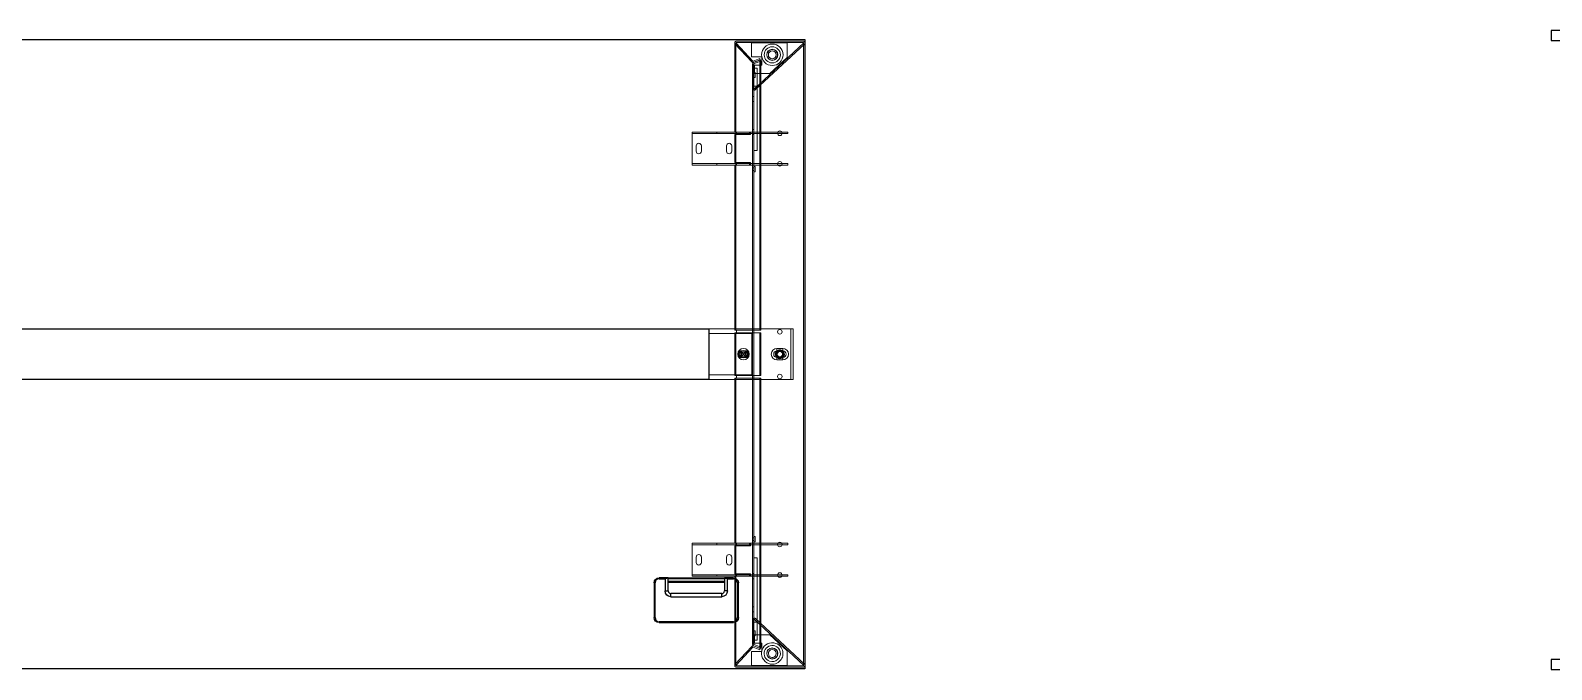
# Model space of a CAD drawing. Header units: inches. Extents: x 126 to 13186, y 9 to 361.
# Drawn here: x 1944 to 2016.5, y 86.7 to 117.2 of the extents above; entities that cross this region are included whole.
import ezdxf

# ---------------------------------------------------------------- set-up
doc = ezdxf.new("R2010")
doc.units = ezdxf.units.IN
doc.header["$MEASUREMENT"] = 0
for name, color, linetype in [('DD2D_Geometry', 7, 'Continuous'), ('ENFASIS NEW', 7, 'Continuous'), ('PV-26D', 7, 'Continuous')]:
    doc.layers.add(name, color=color, linetype=linetype)

# ---------------------------------------------------------------- blocks, each defined once
blk = doc.blocks.new('DD40123072AB')
for p, q in [((-0.915, -0.7687), (-0.915, -0.0067)), ((-0.915, -0.0067), (0.915, -0.0067)), ((0.915, -0.0067), (0.915, -0.7687)), ((0.915, -0.7687), (-0.915, -0.7687))]:
    blk.add_line(p, q)
at = {"layer": 'PV-26D'}
for p, q in [((-0.8345, -0.0687), (-0.8345, -0.1107)), ((-0.8335, -0.0687), (-0.8345, -0.0687)), ((-0.8335, -0.1107), (-0.8335, -0.0687)), ((-0.7385, -0.0627), (-0.8285, -0.0627)), ((-0.8285, -0.0637), (-0.8285, -0.0627)), ((-0.8285, -0.0637), (-0.7385, -0.0637)), ((-0.7385, -0.0637), (-0.7385, -0.0627)), ((-0.7335, -0.0687), (-0.7335, -0.1107)), ((-0.7335, -0.0687), (-0.7325, -0.0687)), ((-0.7325, -0.1107), (-0.7325, -0.0687)), ((0.7325, -0.1107), (0.7325, -0.0687)), ((0.7335, -0.0687), (0.7325, -0.0687)), ((0.7335, -0.0687), (0.7335, -0.1107)), ((0.7385, -0.0627), (0.8285, -0.0627)), ((0.7385, -0.0637), (0.7385, -0.0627)), ((0.8285, -0.0637), (0.7385, -0.0637)), ((0.8285, -0.0637), (0.8285, -0.0627)), ((0.8335, -0.1107), (0.8335, -0.0687)), ((0.8335, -0.0687), (0.8345, -0.0687)), ((0.8345, -0.0687), (0.8345, -0.1107)), ((-0.8212, -0.1009), (-0.8212, -0.1157)), ((-0.8212, -0.1009), (-0.8175, -0.1009)), ((-0.8175, -0.1167), (-0.8175, -0.1009)), ((-0.7527, -0.094), (-0.8143, -0.094)), ((-0.8143, -0.094), (-0.8143, -0.0977)), ((-0.8143, -0.0977), (-0.7527, -0.0977)), ((-0.7527, -0.094), (-0.7527, -0.0977)), ((-0.7495, -0.1009), (-0.7495, -0.1167)), ((-0.7458, -0.1009), (-0.7495, -0.1009)), ((-0.7458, -0.1157), (-0.7458, -0.1009)), ((0.7458, -0.1157), (0.7458, -0.1009)), ((0.7458, -0.1009), (0.7495, -0.1009)), ((0.7495, -0.1009), (0.7495, -0.1167)), ((0.7527, -0.094), (0.8143, -0.094)), ((0.7527, -0.094), (0.7527, -0.0977)), ((0.8143, -0.0977), (0.7527, -0.0977)), ((0.8143, -0.094), (0.8143, -0.0977)), ((0.8175, -0.1167), (0.8175, -0.1009)), ((0.8212, -0.1009), (0.8175, -0.1009)), ((0.8212, -0.1009), (0.8212, -0.1157)), ((-0.8335, -0.1107), (-0.8345, -0.1107)), ((-0.8212, -0.1157), (-0.8285, -0.1157)), ((-0.8285, -0.1157), (-0.8285, -0.1167)), ((-0.8285, -0.1167), (-0.8175, -0.1167)), ((-0.7495, -0.1117), (-0.8175, -0.1117)), ((-0.7495, -0.1119), (-0.8175, -0.1119)), ((-0.8175, -0.1124), (-0.7495, -0.1124)), ((-0.7495, -0.1161), (-0.8175, -0.1161)), ((-0.8175, -0.1166), (-0.7495, -0.1166)), ((-0.7495, -0.1167), (-0.8175, -0.1167)), ((-0.7495, -0.1167), (-0.7385, -0.1167)), ((-0.7385, -0.1157), (-0.7458, -0.1157)), ((-0.7385, -0.1157), (-0.7385, -0.1167)), ((-0.7335, -0.1107), (-0.7325, -0.1107)), ((0.7335, -0.1107), (0.7325, -0.1107)), ((0.7385, -0.1157), (0.7458, -0.1157)), ((0.7385, -0.1157), (0.7385, -0.1167)), ((0.7495, -0.1167), (0.7385, -0.1167)), ((0.7495, -0.1117), (0.8175, -0.1117)), ((0.7495, -0.1119), (0.8175, -0.1119)), ((0.8175, -0.1124), (0.7495, -0.1124)), ((0.7495, -0.1161), (0.8175, -0.1161)), ((0.8175, -0.1166), (0.7495, -0.1166)), ((0.7495, -0.1167), (0.8175, -0.1167)), ((0.8285, -0.1167), (0.8175, -0.1167)), ((0.8212, -0.1157), (0.8285, -0.1157)), ((0.8285, -0.1157), (0.8285, -0.1167)), ((0.8335, -0.1107), (0.8345, -0.1107))]:
    blk.add_line(p, q, dxfattribs=at)
at = {"layer": 'PV-26D', "extrusion": (0, 0, -1)}
for centre, radius, start, end in [((0.8285, -0.0687), 0.006, 0, 90), ((0.7385, -0.0687), 0.006, 90, 180), ((-0.7385, -0.0687), 0.006, 0, 90), ((-0.8285, -0.0687), 0.006, 90, 180), ((0.8143, -0.1009), 0.00691, 0, 90), ((0.7527, -0.1009), 0.00691, 90, 180), ((-0.7527, -0.1009), 0.00691, 0, 90), ((-0.8143, -0.1009), 0.00691, 90, 180), ((0.8285, -0.1107), 0.006, 270, 0), ((0.7385, -0.1107), 0.006, 180, 270), ((-0.7385, -0.1107), 0.006, 270, 0), ((-0.8285, -0.1107), 0.006, 180, 270)]:
    blk.add_arc(centre, radius, start, end, dxfattribs=at)
at = {"layer": 'PV-26D'}
for centre, radius, start, end in [((-0.8285, -0.0687), 0.005, 90, 180), ((-0.7385, -0.0687), 0.005, 0, 90), ((0.7385, -0.0687), 0.005, 90, 180), ((0.8285, -0.0687), 0.005, 0, 90), ((-0.8143, -0.1009), 0.00318, 90, 180), ((-0.7527, -0.1009), 0.00318, 0, 90), ((0.7527, -0.1009), 0.00318, 90, 180), ((0.8143, -0.1009), 0.00318, 0, 90), ((-0.8285, -0.1107), 0.005, 180, 270), ((-0.7385, -0.1107), 0.005, 270, 0), ((0.7385, -0.1107), 0.005, 180, 270), ((0.8285, -0.1107), 0.005, 270, 0)]:
    blk.add_arc(centre, radius, start, end, dxfattribs=at)
for points in [[(-0.8175, -0.1167), (-0.8197, -0.1167), (-0.8212, -0.1163), (-0.8212, -0.1157)], [(-0.7458, -0.1157), (-0.7458, -0.1163), (-0.7473, -0.1167), (-0.7495, -0.1167)], [(0.7458, -0.1157), (0.7458, -0.1163), (0.7473, -0.1167), (0.7495, -0.1167)], [(0.8175, -0.1167), (0.8197, -0.1167), (0.8212, -0.1163), (0.8212, -0.1157)]]:
    blk.add_rational_spline(points, [1, 0.804737854124, 0.804737854124, 1], degree=3, dxfattribs=at)
blk = doc.blocks.new('DD350130S')
at = {"color": 0, "linetype": 'Continuous', "lineweight": 0}
for p, q in [((0, -0.377), (0, 0.377)), ((0.0006, 0.3755), (0.0598, 0.3203)), ((0.0006, 0.3755), (0.0598, 0.3203)), ((0.0015, -0.377), (0.0015, 0.377)), ((0.0017, 0.3766), (0.0609, 0.3214)), ((0.0017, 0.3766), (0.0609, 0.3214)), ((0.0829, 0.379), (0.002, 0.379)), ((0.002, 0.379), (0.0829, 0.379)), ((0.0829, 0.3775), (0.002, 0.3775)), ((0.0829, 0.3775), (0.002, 0.3775)), ((0.0645, 0.377), (0.0215, 0.377)), ((0.0215, 0.377), (0.0215, 0.3594)), ((0.0631, 0.355), (0.0833, 0.3766)), ((0.0632, 0.3549), (0.0833, 0.3765)), ((0.0642, 0.3539), (0.0844, 0.3756)), ((0.0643, 0.3539), (0.0844, 0.3755)), ((0.0645, 0.36), (0.0645, 0.377)), ((0.0835, 0.3769), (0.0835, 0.269)), ((0.085, 0.3769), (0.085, 0.269)), ((0.0215, 0.3594), (0.0423, 0.34)), ((0.052, 0.35), (0.052, 0.36)), ((0.052, 0.36), (0.0645, 0.36)), ((0.0534, 0.355), (0.0539, 0.3564)), ((0.0534, 0.3549), (0.054, 0.3563)), ((0.0614, 0.3518), (0.0534, 0.355)), ((0.0614, 0.3518), (0.0534, 0.3549)), ((0.0534, 0.029), (0.0534, 0.3549)), ((0.0619, 0.3533), (0.0539, 0.3564)), ((0.054, 0.3566), (0.0546, 0.358)), ((0.054, 0.3565), (0.0546, 0.3579)), ((0.054, 0.3566), (0.062, 0.3534)), ((0.054, 0.3565), (0.062, 0.3534)), ((0.054, 0.029), (0.054, 0.3565)), ((0.062, 0.3532), (0.054, 0.3563)), ((0.054, 0.029), (0.054, 0.3563)), ((0.0546, 0.358), (0.0626, 0.3549)), ((0.0546, 0.3579), (0.0626, 0.3548)), ((0.0546, 0.029), (0.0546, 0.3579)), ((0.0617, 0.3218), (0.0617, 0.3514)), ((0.0617, 0.029), (0.0617, 0.3513)), ((0.0632, 0.3218), (0.0632, 0.3514)), ((0.0633, 0.029), (0.0633, 0.3513)), ((0.0423, 0.34), (0.061, 0.34)), ((0.061, 0.35), (0.052, 0.35)), ((0.0576, 0.2465), (0.0576, 0.3465)), ((0.0576, 0.3465), (0.0617, 0.3465)), ((0.0602, 0.3349), (0.0602, 0.3411)), ((0.0602, 0.3411), (0.0617, 0.3411)), ((0.0602, 0.3349), (0.0617, 0.3349)), ((0.061, 0.34), (0.061, 0.35)), ((0.0617, 0.3399), (0.0632, 0.3399)), ((0.0617, 0.3396), (0.0632, 0.3396)), ((0.0617, 0.3364), (0.0617, 0.3396)), ((0.0617, 0.3364), (0.0632, 0.3364)), ((0.0617, 0.3336), (0.0632, 0.3336)), ((0.0576, 0.3245), (0.0617, 0.3245)), ((0.0617, 0.3122), (0.0633, 0.3122)), ((0.0617, 0.3058), (0.0633, 0.3058)), ((0.0206, 0.2671), (0.0206, 0.269)), ((0.0206, 0.269), (0.0279, 0.269)), ((0.0206, 0.2671), (0.0275, 0.2671)), ((0.0275, 0.2671), (0.033, 0.2671)), ((0.0279, 0.269), (0.0326, 0.269)), ((0.0326, 0.269), (0.0829, 0.269)), ((0.033, 0.2671), (0.0829, 0.2671)), ((0.0617, 0.2722), (0.0633, 0.2722)), ((0.0617, 0.2658), (0.0633, 0.2658)), ((0.066, 0.269), (0.066, 0.266)), ((0.066, 0.266), (0.0829, 0.266)), ((0.0671, 0.266), (0.0671, 0.269)), ((0.0836, 0.269), (0.0829, 0.269)), ((0.0829, 0.269), (0.0829, 0.269)), ((0.0829, 0.269), (0.0829, 0.266)), ((0.0829, 0.2671), (0.0836, 0.2671)), ((0.0829, 0.266), (0.0836, 0.266)), ((0.0829, 0.266), (0.0829, 0.266)), ((0.0835, 0.266), (0.0835, 0.232)), ((0.0836, 0.269), (0.0836, 0.2665)), ((0.0836, 0.269), (0.1366, 0.269)), ((0.0836, 0.2671), (0.1366, 0.2671)), ((0.0836, 0.2315), (0.0836, 0.2665)), ((0.0836, 0.266), (0.085, 0.266)), ((0.085, 0.266), (0.085, 0.232)), ((0.1066, 0.2671), (0.1066, 0.269)), ((0.1366, 0.2665), (0.1366, 0.269)), ((0.1366, 0.2315), (0.1366, 0.2665)), ((0.0576, 0.2465), (0.0617, 0.2465)), ((0.0886, 0.2522), (0.0886, 0.2458)), ((0.095, 0.2458), (0.095, 0.2522)), ((0.1253, 0.2522), (0.1253, 0.2458)), ((0.1316, 0.2458), (0.1316, 0.2522)), ((0.0206, 0.229), (0.0206, 0.2309)), ((0.0275, 0.2309), (0.0206, 0.2309)), ((0.0279, 0.229), (0.0206, 0.229)), ((0.033, 0.2309), (0.0275, 0.2309)), ((0.0326, 0.229), (0.0279, 0.229)), ((0.0829, 0.229), (0.0326, 0.229)), ((0.0829, 0.2309), (0.033, 0.2309)), ((0.0602, 0.2271), (0.0617, 0.2271)), ((0.0602, 0.2271), (0.0602, 0.2209)), ((0.0617, 0.2256), (0.0617, 0.2224)), ((0.0617, 0.2256), (0.0633, 0.2256)), ((0.0617, 0.2224), (0.0633, 0.2224)), ((0.0829, 0.232), (0.066, 0.232)), ((0.066, 0.232), (0.066, 0.229)), ((0.0671, 0.229), (0.0671, 0.232)), ((0.0836, 0.232), (0.0829, 0.232)), ((0.0829, 0.232), (0.0829, 0.232)), ((0.0829, 0.232), (0.0829, 0.229)), ((0.0836, 0.2309), (0.0829, 0.2309)), ((0.0829, 0.229), (0.0836, 0.229)), ((0.0829, 0.229), (0.0829, 0.229)), ((0.0835, 0.229), (0.0835, 0.029)), ((0.085, 0.232), (0.0836, 0.232)), ((0.0836, 0.2315), (0.0836, 0.229)), ((0.0836, 0.2309), (0.1366, 0.2309)), ((0.0836, 0.229), (0.1366, 0.229)), ((0.085, 0.229), (0.085, 0.029)), ((0.1066, 0.2309), (0.1066, 0.229)), ((0.1366, 0.229), (0.1366, 0.2315)), ((0.0602, 0.2209), (0.0617, 0.2209)), ((0.0534, 0.029), (0.054, 0.029)), ((0.0534, -0.026), (0.0534, 0.026)), ((0.0534, 0.026), (0.054, 0.026)), ((0.0546, 0.029), (0.054, 0.029)), ((0.054, 0.029), (0.054, 0.029)), ((0.054, -0.026), (0.054, 0.026)), ((0.0546, 0.026), (0.054, 0.026)), ((0.054, 0.026), (0.054, 0.026)), ((0.054, -0.026), (0.054, 0.026)), ((0.0626, 0.029), (0.0546, 0.029)), ((0.0546, 0.026), (0.0626, 0.026)), ((0.0546, -0.026), (0.0546, 0.026)), ((0.0617, 0.029), (0.0617, 0.026)), ((0.0617, -0.026), (0.0617, 0.026)), ((0.0626, 0.029), (0.0632, 0.029)), ((0.0632, 0.026), (0.0626, 0.026)), ((0.0829, 0.029), (0.0632, 0.029)), ((0.0632, 0.026), (0.0829, 0.026)), ((0.0633, 0.026), (0.0633, 0.029)), ((0.0633, -0.026), (0.0633, 0.026)), ((0.085, 0.029), (0.0829, 0.029)), ((0.0829, 0.029), (0.0829, 0.029)), ((0.0829, 0.029), (0.0829, 0.026)), ((0.0829, 0.026), (0.085, 0.026)), ((0.0829, 0.026), (0.0829, 0.026)), ((0.0835, 0.026), (0.0835, -0.026)), ((0.085, 0.026), (0.085, -0.026)), ((0.0722, 0.004), (0.0708, 0.004)), ((0.0764, 0.004), (0.0722, 0.004)), ((0.0764, 0.004), (0.0775, 0.004)), ((0.0708, -0.004), (0.0722, -0.004)), ((0.0722, -0.004), (0.0764, -0.004)), ((0.0764, -0.004), (0.0775, -0.004)), ((0.0534, -0.026), (0.054, -0.026)), ((0.0534, -0.3549), (0.0534, -0.029)), ((0.0534, -0.029), (0.054, -0.029)), ((0.0546, -0.026), (0.054, -0.026)), ((0.054, -0.026), (0.054, -0.026)), ((0.054, -0.3565), (0.054, -0.029)), ((0.0546, -0.029), (0.054, -0.029)), ((0.054, -0.029), (0.054, -0.029)), ((0.054, -0.3563), (0.054, -0.029)), ((0.0626, -0.026), (0.0546, -0.026)), ((0.0546, -0.029), (0.0626, -0.029)), ((0.0546, -0.3579), (0.0546, -0.029)), ((0.0617, -0.026), (0.0617, -0.029)), ((0.0617, -0.3513), (0.0617, -0.029)), ((0.0626, -0.026), (0.0632, -0.026)), ((0.0632, -0.029), (0.0626, -0.029)), ((0.0829, -0.026), (0.0632, -0.026)), ((0.0632, -0.029), (0.0829, -0.029)), ((0.0633, -0.029), (0.0633, -0.026)), ((0.0633, -0.3513), (0.0633, -0.029)), ((0.085, -0.026), (0.0829, -0.026)), ((0.0829, -0.026), (0.0829, -0.026)), ((0.0829, -0.026), (0.0829, -0.029)), ((0.0829, -0.029), (0.085, -0.029)), ((0.0829, -0.029), (0.0829, -0.029)), ((0.0835, -0.029), (0.0835, -0.229)), ((0.085, -0.029), (0.085, -0.229)), ((0.0602, -0.2271), (0.0602, -0.2209)), ((0.0602, -0.2209), (0.0617, -0.2209)), ((0.0206, -0.2309), (0.0206, -0.229)), ((0.0206, -0.229), (0.0279, -0.229)), ((0.0206, -0.2309), (0.0275, -0.2309)), ((0.0275, -0.2309), (0.033, -0.2309)), ((0.0279, -0.229), (0.0326, -0.229)), ((0.0326, -0.229), (0.0829, -0.229)), ((0.033, -0.2309), (0.0829, -0.2309)), ((0.0602, -0.2271), (0.0617, -0.2271)), ((0.0617, -0.2224), (0.0633, -0.2224)), ((0.0617, -0.2256), (0.0617, -0.2224)), ((0.0617, -0.2256), (0.0633, -0.2256)), ((0.066, -0.229), (0.066, -0.232)), ((0.066, -0.232), (0.0829, -0.232)), ((0.0671, -0.232), (0.0671, -0.229)), ((0.0836, -0.229), (0.0829, -0.229)), ((0.0829, -0.229), (0.0829, -0.229)), ((0.0829, -0.229), (0.0829, -0.232)), ((0.0829, -0.2309), (0.0836, -0.2309)), ((0.0829, -0.232), (0.0836, -0.232)), ((0.0829, -0.232), (0.0829, -0.232)), ((0.0835, -0.232), (0.0835, -0.266)), ((0.0836, -0.229), (0.0836, -0.2315)), ((0.0836, -0.229), (0.1366, -0.229)), ((0.0836, -0.2309), (0.1366, -0.2309)), ((0.0836, -0.2665), (0.0836, -0.2315)), ((0.0836, -0.232), (0.085, -0.232)), ((0.085, -0.232), (0.085, -0.266)), ((0.1066, -0.2309), (0.1066, -0.229)), ((0.1366, -0.2315), (0.1366, -0.229)), ((0.1366, -0.2665), (0.1366, -0.2315)), ((0.0576, -0.2465), (0.0576, -0.3465)), ((0.0617, -0.2465), (0.0576, -0.2465)), ((0.0886, -0.2458), (0.0886, -0.2522)), ((0.095, -0.2522), (0.095, -0.2458)), ((0.1253, -0.2458), (0.1253, -0.2522)), ((0.1316, -0.2522), (0.1316, -0.2458)), ((0.0206, -0.269), (0.0206, -0.2671)), ((0.0275, -0.2671), (0.0206, -0.2671)), ((0.0279, -0.269), (0.0206, -0.269)), ((0.033, -0.2671), (0.0275, -0.2671)), ((0.0326, -0.269), (0.0279, -0.269)), ((0.0829, -0.269), (0.0326, -0.269)), ((0.0829, -0.2671), (0.033, -0.2671)), ((0.0617, -0.2658), (0.0633, -0.2658)), ((0.0617, -0.2722), (0.0633, -0.2722)), ((0.0829, -0.266), (0.066, -0.266)), ((0.066, -0.266), (0.066, -0.269)), ((0.0671, -0.269), (0.0671, -0.266)), ((0.0836, -0.266), (0.0829, -0.266)), ((0.0829, -0.266), (0.0829, -0.266)), ((0.0829, -0.266), (0.0829, -0.269)), ((0.0836, -0.2671), (0.0829, -0.2671)), ((0.0829, -0.269), (0.0836, -0.269)), ((0.0829, -0.269), (0.0829, -0.269)), ((0.0835, -0.269), (0.0835, -0.3769)), ((0.085, -0.266), (0.0836, -0.266)), ((0.0836, -0.2665), (0.0836, -0.269)), ((0.0836, -0.2671), (0.1366, -0.2671)), ((0.0836, -0.269), (0.1366, -0.269)), ((0.085, -0.269), (0.085, -0.3769)), ((0.1066, -0.2671), (0.1066, -0.269)), ((0.1366, -0.269), (0.1366, -0.2665)), ((0.0617, -0.3058), (0.0633, -0.3058)), ((0.0617, -0.3122), (0.0633, -0.3122)), ((0.0598, -0.3203), (0.0006, -0.3755)), ((0.0006, -0.3755), (0.0598, -0.3203)), ((0.0609, -0.3214), (0.0017, -0.3766)), ((0.0017, -0.3766), (0.0609, -0.3214)), ((0.0617, -0.3245), (0.0576, -0.3245)), ((0.0617, -0.3218), (0.0617, -0.3514)), ((0.0632, -0.3218), (0.0632, -0.3514)), ((0.0215, -0.3594), (0.0423, -0.34)), ((0.0423, -0.34), (0.061, -0.34)), ((0.061, -0.35), (0.052, -0.35)), ((0.052, -0.35), (0.052, -0.36)), ((0.0617, -0.3465), (0.0576, -0.3465)), ((0.0602, -0.3349), (0.0617, -0.3349)), ((0.0602, -0.3411), (0.0602, -0.3349)), ((0.0602, -0.3411), (0.0617, -0.3411)), ((0.061, -0.34), (0.061, -0.35)), ((0.0617, -0.3336), (0.0632, -0.3336)), ((0.0617, -0.3396), (0.0617, -0.3364)), ((0.0617, -0.3364), (0.0632, -0.3364)), ((0.0617, -0.3396), (0.0632, -0.3396)), ((0.0617, -0.3399), (0.0632, -0.3399)), ((0.0215, -0.377), (0.0215, -0.3594)), ((0.052, -0.36), (0.0645, -0.36)), ((0.0534, -0.3549), (0.0614, -0.3518)), ((0.0614, -0.3518), (0.0534, -0.355)), ((0.054, -0.3563), (0.0534, -0.3549)), ((0.0534, -0.355), (0.0539, -0.3564)), ((0.0619, -0.3533), (0.0539, -0.3564)), ((0.054, -0.3563), (0.062, -0.3532)), ((0.062, -0.3534), (0.054, -0.3565)), ((0.054, -0.3566), (0.062, -0.3534)), ((0.0546, -0.3579), (0.054, -0.3565)), ((0.054, -0.3566), (0.0546, -0.358)), ((0.0626, -0.3548), (0.0546, -0.3579)), ((0.0546, -0.358), (0.0626, -0.3549)), ((0.0631, -0.355), (0.0833, -0.3766)), ((0.0833, -0.3765), (0.0632, -0.3549)), ((0.0642, -0.3539), (0.0844, -0.3756)), ((0.0844, -0.3755), (0.0643, -0.3539)), ((0.0645, -0.36), (0.0645, -0.377)), ((0.002, -0.3775), (0.0829, -0.3775)), ((0.0829, -0.3775), (0.002, -0.3775)), ((0.0829, -0.379), (0.002, -0.379)), ((0.0829, -0.379), (0.002, -0.379)), ((0.0645, -0.377), (0.0215, -0.377))]:
    blk.add_line(p, q, dxfattribs=at)
at = {"color": 1}
for p, q in [((0.0694, -0.0049), (0.0792, 0.0049)), ((0.0792, -0.0049), (0.0694, 0.0049))]:
    blk.add_line(p, q, dxfattribs=at)
at = {"color": 0, "linetype": 'Continuous', "lineweight": 0}
for centre, radius, start, end in [((0.0395, 0.3625), 0.013, 70.8025, 250.8025), ((0.0395, 0.3625), 0.0098, 70.8025, 250.8025), ((0.0395, 0.3625), 0.00675, 0, 180), ((0.0395, 0.3625), 0.0065, 70.8025, 250.8025), ((0.0395, 0.3625), 0.013, 250.8025, 70.8025), ((0.0395, 0.3625), 0.0098, 250.8025, 70.8025), ((0.0395, 0.3625), 0.0065, 250.8025, 70.8025), ((0.0395, 0.3625), 0.00675, 180, 0), ((0.0395, 0.3625), 0.00476, 70.8025, 250.8025), ((0.0395, 0.3625), 0.00476, 250.8025, 70.8025), ((0.0303, 0.2675), 0.00277, 0, 180), ((0.0303, 0.2675), 0.00277, 180, 0), ((0.0918, 0.2522), 0.00317, 0, 180), ((0.0918, 0.2458), 0.00317, 180, 0), ((0.1285, 0.2522), 0.00318, 0, 180), ((0.1285, 0.2458), 0.00318, 180, 0), ((0.0303, 0.2305), 0.00277, 0, 180), ((0.0303, 0.2305), 0.00277, 180, 0), ((0.0303, 0.027), 0.00278, 0, 180), ((0.0303, 0.027), 0.00278, 180, 0), ((0.0303, 0), 0.0055, 146.8424, 326.8424), ((0.0303, 0), 0.005, 146.8424, 326.8424), ((0.0303, 0), 0.0055, 326.8424, 146.8424), ((0.0303, 0), 0.0045, 0, 180), ((0.0303, 0), 0.0045, 146.8424, 326.8424), ((0.0303, 0), 0.005, 326.8424, 146.8424), ((0.0303, 0), 0.004, 146.8424, 326.8424), ((0.0303, 0), 0.0045, 326.8424, 146.8424), ((0.0303, 0), 0.0037, 146.8424, 326.8424), ((0.0303, 0), 0.004, 326.8424, 146.8424), ((0.0303, 0), 0.00317, 146.8424, 326.8424), ((0.0303, 0), 0.0037, 326.8424, 146.8424), ((0.0303, 0), 0.00317, 326.8424, 146.8424), ((0.0743, 0), 0.0045, 0, 180), ((0.0303, 0), 0.0045, 180, 0), ((0.0743, 0), 0.0045, 180, 0), ((0.0303, -0.027), 0.00278, 0, 180), ((0.0303, -0.027), 0.00278, 180, 0), ((0.0303, -0.2305), 0.00278, 0, 180), ((0.0303, -0.2305), 0.00278, 180, 0), ((0.0918, -0.2458), 0.00317, 0, 180), ((0.0918, -0.2522), 0.00317, 180, 0), ((0.1285, -0.2458), 0.00318, 0, 180), ((0.1285, -0.2522), 0.00318, 180, 0), ((0.0303, -0.2675), 0.00277, 0, 180), ((0.0303, -0.2675), 0.00277, 180, 0), ((0.0395, -0.3625), 0.013, 0, 180), ((0.0395, -0.3625), 0.013, 180, 0), ((0.0395, -0.3625), 0.0098, 0, 180), ((0.0395, -0.3625), 0.0098, 180, 0), ((0.0395, -0.3625), 0.00675, 0, 180), ((0.0395, -0.3625), 0.00675, 180, 0), ((0.0395, -0.3625), 0.0065, 0, 180), ((0.0395, -0.3625), 0.0065, 180, 0), ((0.0395, -0.3625), 0.00476, 0, 180), ((0.0395, -0.3625), 0.00476, 180, 0)]:
    blk.add_arc(centre, radius, start, end, dxfattribs=at)
for centre, start_param, end_param in [((0.0708, 0), 3.141593, 6.283185), ((0.072, 0), 3.141593, 6.283185), ((0.0764, 0), 3.119622, 3.141593), ((0.0764, 0), 1.570796, 3.119622), ((0.0775, 0), 1.570796, 3.141593), ((0.0764, 0), 0.021971, 1.570796), ((0.0764, 0), 0, 0.021971), ((0.0775, 0), 0, 1.570796)]:
    blk.add_ellipse(centre, major_axis=(0, -0.00396), ratio=0.681998, start_param=start_param, end_param=end_param, dxfattribs=at)
for points, weights in [([(0.002, 0.379), (0.0008, 0.379), (0, 0.3782), (0, 0.377)], [1, 0.804737854124, 0.804737854124, 1]), ([(0.002, 0.379), (0.0008, 0.379), (0, 0.3782), (0, 0.377)], [1, 0.804737854124, 0.804737854124, 1]), ([(0, 0.377), (0, 0.3769), (0, 0.3767), (0, 0.3766)], [1, 0.988288867323, 0.979058155761, 0.972307865317]), ([(0, 0.377), (0, 0.3764), (0.0002, 0.3759), (0.0006, 0.3755)], [1, 0.944706716257, 0.944706716257, 1]), ([(0, 0.3766), (0.0001, 0.3762), (0.0003, 0.3758), (0.0006, 0.3755)], [0.972307865317, 0.947187137373, 0.956417848934, 1]), ([(0.002, 0.3775), (0.0017, 0.3775), (0.0015, 0.3773), (0.0015, 0.377)], [1, 0.804737854124, 0.804737854124, 1]), ([(0.002, 0.3775), (0.0017, 0.3775), (0.0015, 0.3773), (0.0015, 0.377)], [1, 0.804737854124, 0.804737854124, 1]), ([(0.0015, 0.377), (0.0015, 0.3768), (0.0016, 0.3767), (0.0017, 0.3766)], [1, 0.944706716257, 0.944706716257, 1]), ([(0.0015, 0.377), (0.0015, 0.3768), (0.0015, 0.3767), (0.0017, 0.3766)], [1, 0.944706716257, 0.944706716257, 1]), ([(0.0829, 0.379), (0.0829, 0.379), (0.0829, 0.379), (0.0829, 0.379)], [0.99417228897, 0.996095139241, 0.998037709584, 1]), ([(0.0846, 0.3782), (0.0842, 0.3787), (0.0836, 0.379), (0.0829, 0.379)], [0.708386720175, 0.737079172893, 0.834283599501, 1]), ([(0.0835, 0.3769), (0.0835, 0.3772), (0.0832, 0.3775), (0.0829, 0.3775)], [1, 0.804737854124, 0.804737854124, 1]), ([(0.0833, 0.3766), (0.0837, 0.377), (0.0835, 0.3775), (0.0829, 0.3775)], [1, 0.59916604595, 0.59916604595, 1]), ([(0.0833, 0.3765), (0.0834, 0.3766), (0.0835, 0.3768), (0.0835, 0.3769)], [1, 0.953611711988, 0.953611711988, 1]), ([(0.0844, 0.3756), (0.0851, 0.3763), (0.0852, 0.3773), (0.0846, 0.3782)], [1, 0.764882446449, 0.667678019841, 0.708386720175]), ([(0.0844, 0.3755), (0.0848, 0.3759), (0.085, 0.3764), (0.085, 0.3769)], [1, 0.953611711988, 0.953611711988, 1]), ([(0.085, 0.3769), (0.085, 0.3774), (0.0849, 0.3778), (0.0846, 0.3782)], [1, 0.918269742137, 0.870749059409, 0.857437951816]), ([(0.0617, 0.3513), (0.0617, 0.3515), (0.0616, 0.3517), (0.0614, 0.3518)], [1, 0.884611873459, 0.884611873459, 1]), ([(0.0617, 0.3514), (0.0617, 0.3516), (0.0616, 0.3518), (0.0614, 0.3518)], [1, 0.884393166085, 0.884393166085, 1]), ([(0.0632, 0.3514), (0.0632, 0.3522), (0.0627, 0.3529), (0.0619, 0.3533)], [1, 0.884393166085, 0.884393166085, 1]), ([(0.062, 0.3534), (0.0628, 0.353), (0.0637, 0.3532), (0.0643, 0.3539)], [1, 0.884174271313, 0.884174271313, 1]), ([(0.062, 0.3534), (0.0628, 0.3531), (0.0637, 0.3533), (0.0642, 0.3539)], [1, 0.884393166085, 0.884393166085, 1]), ([(0.0633, 0.3513), (0.0633, 0.3521), (0.0628, 0.3529), (0.062, 0.3532)], [1, 0.884611873459, 0.884611873459, 1]), ([(0.0626, 0.3549), (0.0628, 0.3548), (0.063, 0.3548), (0.0631, 0.355)], [1, 0.884393166085, 0.884393166085, 1]), ([(0.0626, 0.3548), (0.0628, 0.3547), (0.063, 0.3547), (0.0632, 0.3549)], [1, 0.884174271313, 0.884174271313, 1]), ([(0.0598, 0.3203), (0.0614, 0.3189), (0.0633, 0.3197), (0.0633, 0.3218)], [1, 0.59916604595, 0.59916604595, 1]), ([(0.0598, 0.3203), (0.0613, 0.3189), (0.0632, 0.3197), (0.0632, 0.3218)], [1, 0.59916604595, 0.59916604595, 1]), ([(0.0609, 0.3214), (0.0613, 0.321), (0.0617, 0.3213), (0.0617, 0.3218)], [1, 0.59916604595, 0.59916604595, 1]), ([(0.0609, 0.3214), (0.0612, 0.321), (0.0617, 0.3213), (0.0617, 0.3218)], [1, 0.59916604595, 0.59916604595, 1]), ([(0.0633, -0.3218), (0.0633, -0.3197), (0.0614, -0.3189), (0.0598, -0.3203)], [1, 0.59916604595, 0.59916604595, 1]), ([(0.0598, -0.3203), (0.0613, -0.3189), (0.0632, -0.3197), (0.0632, -0.3218)], [1, 0.59916604595, 0.59916604595, 1]), ([(0.0617, -0.3218), (0.0617, -0.3213), (0.0613, -0.321), (0.0609, -0.3214)], [1, 0.59916604595, 0.59916604595, 1]), ([(0.0609, -0.3214), (0.0612, -0.321), (0.0617, -0.3213), (0.0617, -0.3218)], [1, 0.59916604595, 0.59916604595, 1]), ([(0.0614, -0.3518), (0.0616, -0.3517), (0.0617, -0.3515), (0.0617, -0.3513)], [1, 0.884611873459, 0.884611873459, 1]), ([(0.0617, -0.3514), (0.0617, -0.3516), (0.0616, -0.3518), (0.0614, -0.3518)], [1, 0.884393166085, 0.884393166085, 1]), ([(0.0632, -0.3514), (0.0632, -0.3522), (0.0627, -0.3529), (0.0619, -0.3533)], [1, 0.884393166085, 0.884393166085, 1]), ([(0.062, -0.3532), (0.0628, -0.3529), (0.0633, -0.3521), (0.0633, -0.3513)], [1, 0.884611873459, 0.884611873459, 1]), ([(0.0643, -0.3539), (0.0637, -0.3532), (0.0628, -0.353), (0.062, -0.3534)], [1, 0.884174271313, 0.884174271313, 1]), ([(0.062, -0.3534), (0.0628, -0.3531), (0.0637, -0.3533), (0.0642, -0.3539)], [1, 0.884393166085, 0.884393166085, 1]), ([(0.0632, -0.3549), (0.063, -0.3547), (0.0628, -0.3547), (0.0626, -0.3548)], [1, 0.884174271313, 0.884174271313, 1]), ([(0.0626, -0.3549), (0.0628, -0.3548), (0.063, -0.3548), (0.0631, -0.355)], [1, 0.884393166085, 0.884393166085, 1]), ([(0.0006, -0.3755), (0.0002, -0.3759), (0, -0.3764), (0, -0.377)], [1, 0.944706716257, 0.944706716257, 1]), ([(0, -0.3766), (0.0001, -0.3762), (0.0003, -0.3758), (0.0006, -0.3755)], [0.972307865317, 0.947187137373, 0.956417848934, 1]), ([(0, -0.377), (0, -0.3769), (0, -0.3767), (0, -0.3766)], [1, 0.988288867323, 0.979058155762, 0.972307865317]), ([(0, -0.377), (0, -0.3782), (0.0008, -0.379), (0.002, -0.379)], [1, 0.804737854124, 0.804737854124, 1]), ([(0.002, -0.379), (0.0008, -0.379), (0, -0.3782), (0, -0.377)], [1, 0.804737854124, 0.804737854124, 1]), ([(0.0017, -0.3766), (0.0016, -0.3767), (0.0015, -0.3768), (0.0015, -0.377)], [1, 0.944706716257, 0.944706716257, 1]), ([(0.0015, -0.377), (0.0015, -0.3768), (0.0015, -0.3767), (0.0017, -0.3766)], [1, 0.944706716257, 0.944706716257, 1]), ([(0.0015, -0.377), (0.0015, -0.3773), (0.0017, -0.3775), (0.002, -0.3775)], [1, 0.804737854124, 0.804737854124, 1]), ([(0.002, -0.3775), (0.0017, -0.3775), (0.0015, -0.3773), (0.0015, -0.377)], [1, 0.804737854124, 0.804737854124, 1]), ([(0.0833, -0.3766), (0.0837, -0.377), (0.0835, -0.3775), (0.0829, -0.3775)], [1, 0.59916604595, 0.59916604595, 1]), ([(0.0829, -0.379), (0.0841, -0.379), (0.085, -0.3781), (0.085, -0.3769)], [1, 0.804737854124, 0.804737854124, 1]), ([(0.0829, -0.3775), (0.0832, -0.3775), (0.0835, -0.3772), (0.0835, -0.3769)], [1, 0.804737854124, 0.804737854124, 1]), ([(0.0846, -0.3782), (0.0842, -0.3787), (0.0836, -0.379), (0.0829, -0.379)], [0.708386720227, 0.737079173009, 0.8342835996, 1]), ([(0.0835, -0.3769), (0.0835, -0.3768), (0.0834, -0.3766), (0.0833, -0.3765)], [1, 0.953611711988, 0.953611711988, 1]), ([(0.085, -0.3769), (0.085, -0.3764), (0.0848, -0.3759), (0.0844, -0.3755)], [1, 0.953611711988, 0.953611711988, 1]), ([(0.0844, -0.3756), (0.0851, -0.3763), (0.0852, -0.3773), (0.0846, -0.3782)], [1, 0.76488244635, 0.667678019759, 0.708386720227])]:
    blk.add_rational_spline(points, weights, degree=3, dxfattribs=at)
blk.add_point((0.0743, 0))
blk = doc.blocks.new('DD305172S')
at = {"color": 0, "linetype": 'Continuous', "lineweight": 0}
for p, q in [((-0.06, 0.0305), (-0.0573, 0.0305)), ((-0.06, -0.0305), (-0.06, 0.0305)), ((-0.0573, 0.0305), (0.038, 0.0305)), ((-0.0573, 0.0305), (-0.0573, -0.0305)), ((0.038, 0.025), (-0.01, 0.025)), ((-0.01, -0.025), (-0.01, 0.025)), ((0.038, 0.0305), (0.042, 0.0305)), ((0.0393, 0.025), (0.038, 0.025)), ((0.042, 0.025), (0.0393, 0.025)), ((0.042, 0.0112), (0.042, 0.0305)), ((1.49, 0.0308), (1.49, 0.032)), ((1.4935, 0.032), (1.49, 0.032)), ((1.49, 0.0112), (1.49, 0.0308)), ((1.4927, -0.032), (1.4927, 0.032)), ((1.525, 0.032), (1.4935, 0.032)), ((1.5204, 0.026), (1.5157, 0.026)), ((1.535, -0.022), (1.535, 0.022)), ((-0.0475, 0.007), (-0.0405, 0.007)), ((-0.0475, 0.004), (-0.0475, 0.007)), ((-0.0405, 0.004), (-0.0475, 0.004)), ((-0.0405, 0.007), (-0.0405, 0.004)), ((0.042, 0.0096), (0.042, 0.0112)), ((0.042, -0.0096), (0.042, 0.0096)), ((1.49, 0.0096), (1.49, 0.0112)), ((1.49, -0.0096), (1.49, 0.0096)), ((1.5157, 0.018), (1.5204, 0.018)), ((-0.0475, -0.004), (-0.0475, -0.007)), ((-0.0475, -0.004), (-0.0405, -0.004)), ((-0.0405, -0.007), (-0.0475, -0.007)), ((-0.0405, -0.007), (-0.0405, -0.004)), ((0.042, -0.0112), (0.042, -0.0096)), ((0.042, -0.0305), (0.042, -0.0112)), ((1.49, -0.0112), (1.49, -0.0096)), ((1.49, -0.0308), (1.49, -0.0112)), ((1.5204, -0.018), (1.5157, -0.018)), ((-0.0573, -0.0305), (-0.06, -0.0305)), ((-0.0573, -0.0305), (0.038, -0.0305)), ((-0.01, -0.025), (0.038, -0.025)), ((0.038, -0.025), (0.0393, -0.025)), ((0.038, -0.0305), (0.042, -0.0305)), ((0.0393, -0.025), (0.042, -0.025)), ((1.49, -0.032), (1.49, -0.0308)), ((1.4935, -0.032), (1.49, -0.032)), ((1.525, -0.032), (1.4935, -0.032)), ((1.5157, -0.026), (1.5204, -0.026))]:
    blk.add_line(p, q, dxfattribs=at)
at = {"color": 1}
for p, q in [((1.5131, 0.0171), (1.523, 0.0269)), ((1.523, 0.0171), (1.5131, 0.0269)), ((-0.0049, -0.0049), (0.0049, 0.0049)), ((0.0049, -0.0049), (-0.0049, 0.0049)), ((1.5131, -0.0269), (1.523, -0.0171)), ((1.523, -0.0269), (1.5131, -0.0171))]:
    blk.add_line(p, q, dxfattribs=at)
blk.add_lwpolyline([(1.49, -0.0305), (0.042, -0.0305), (0.042, 0.0305), (1.49, 0.0305)], close=True)
at = {"color": 0, "linetype": 'Continuous', "lineweight": 0}
for centre, radius, start, end in [((1.5157, 0.022), 0.00397, 90, 270), ((1.5181, 0.022), 0.00255, 90, 270), ((1.5181, 0.022), 0.00255, 270, 90), ((1.5204, 0.022), 0.00397, 270, 90), ((1.525, 0.022), 0.01, 0, 90), ((-0.0475, 0), 0.00697, 90, 270), ((-0.0475, 0), 0.00397, 90, 270), ((-0.0405, 0), 0.00697, 270, 90), ((-0.0405, 0), 0.00397, 270, 90), ((0, 0), 0.00697, 90, 270), ((0, 0), 0.00397, 90, 270), ((0, 0), 0.00255, 90, 270), ((0, 0), 0.00697, 270, 90), ((0, 0), 0.00397, 270, 90), ((0, 0), 0.00255, 270, 90), ((1.5157, -0.022), 0.00397, 90, 270), ((1.5204, -0.022), 0.00397, 270, 90), ((1.5181, -0.022), 0.00255, 90, 270), ((1.5181, -0.022), 0.00255, 270, 90), ((1.525, -0.022), 0.01, 270, 0)]:
    blk.add_arc(centre, radius, start, end, dxfattribs=at)
for p in [(1.5181, 0.022), (0, 0), (1.5181, -0.022)]:
    blk.add_point(p)
blk = doc.blocks.new('DD3021422D')
for p, q in [((0, 0.041), (0, -0.041)), ((0.012, 0.041), (0, 0.041)), ((0.012, -0.041), (0.012, 0.041)), ((0, -0.041), (0.012, -0.041))]:
    blk.add_line(p, q)
blk = doc.blocks.new('SPACE_DD302142')
blk.add_blockref('DD3021422D', (0, 0))

msp = doc.modelspace()

# ---------------------------------------------------------------- block references
at = {"layer": 'DD2D_Geometry', "xscale": 39.3700787401575, "yscale": 39.3700787401575, "zscale": 39.3700787401575, "rotation": 90}
for p in [(2018.105, 116.732), (2018.105, 116.732), (2018.105, 86.732), (2018.105, 86.732)]:
    msp.add_blockref('SPACE_DD302142', p, dxfattribs=at)
at = {"layer": 'ENFASIS NEW', "xscale": 39.3700787401575, "yscale": 39.3700787401575, "zscale": 39.3700787401575, "rotation": 180}
for name, p in [('DD40123072AB', (1944.876, 86.506)), ('DD350130S', (1980.9, 101.77)), ('DD305172S', (1977.975, 101.77))]:
    msp.add_blockref(name, p, dxfattribs=at)

doc.saveas('drawing.dxf')
